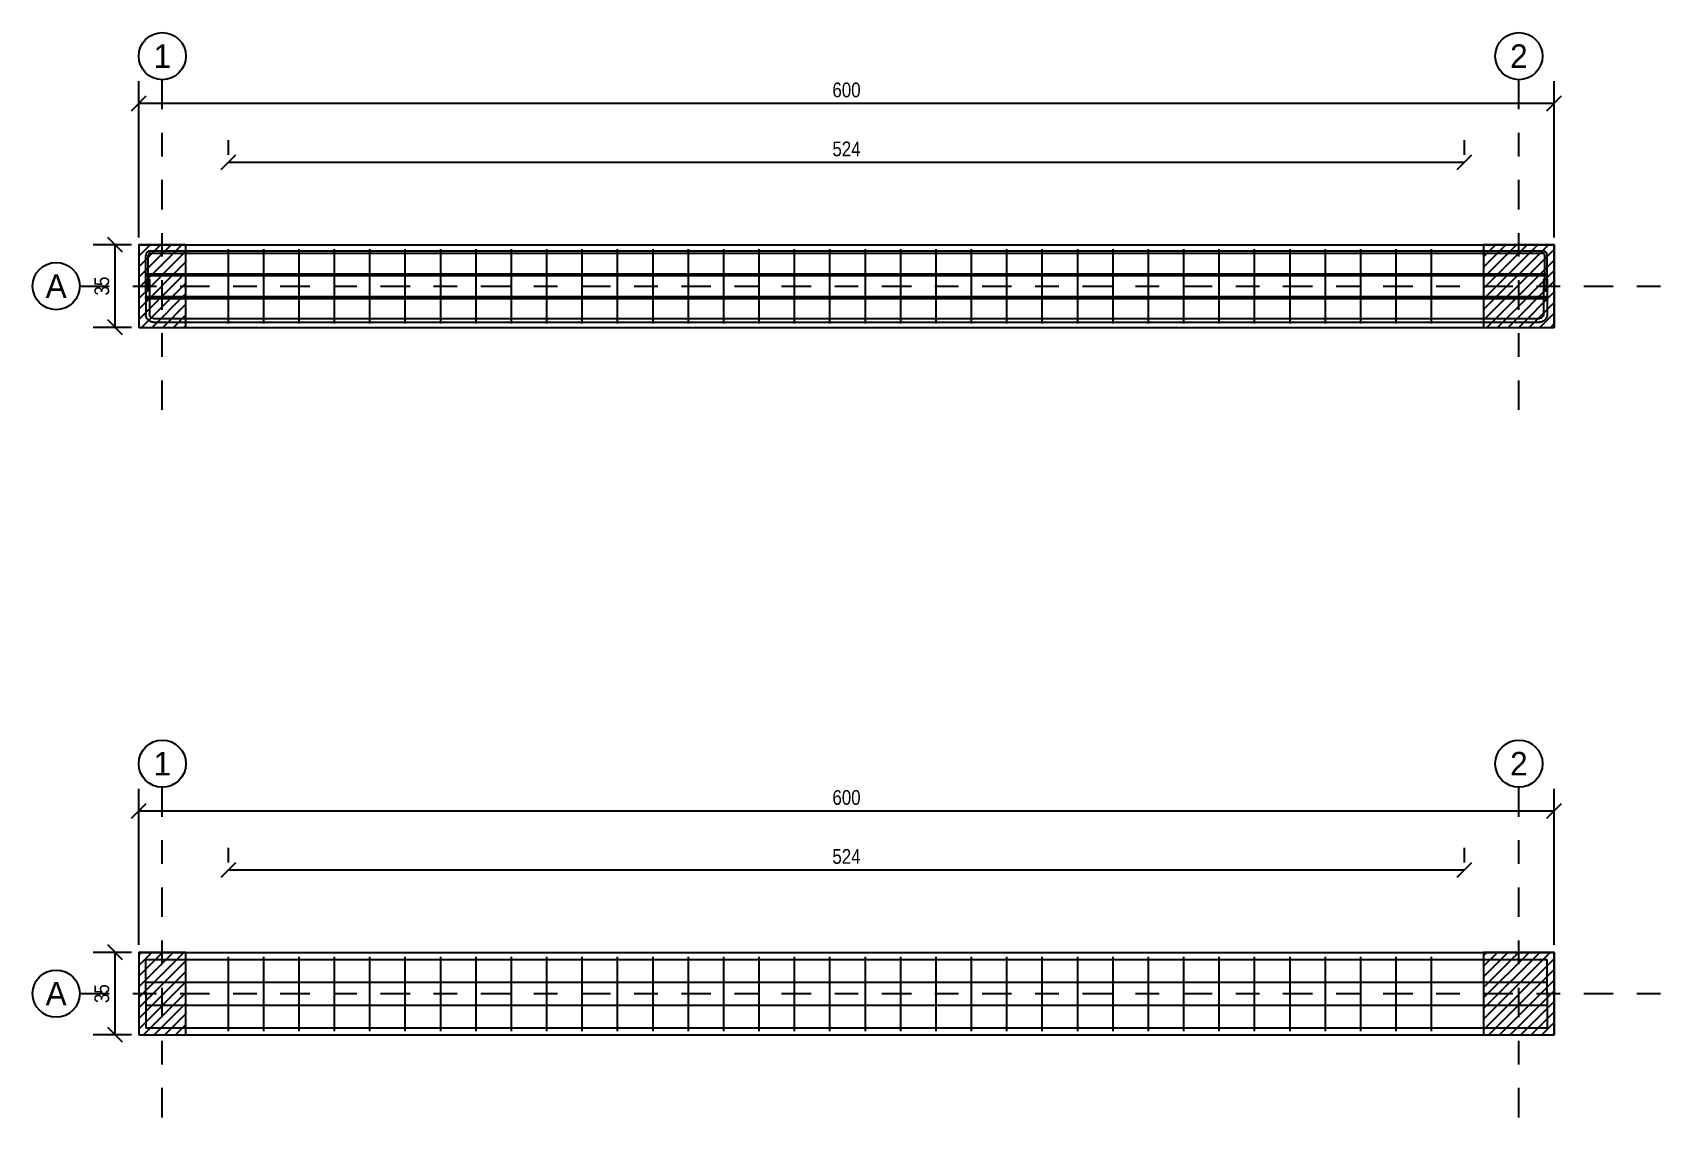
# Model space of a CAD drawing. Header units: metres. Extents: x 1.55 to 8.45, y -0.35 to 4.25.
import ezdxf
from ezdxf.enums import TextEntityAlignment as Align

# ---------------------------------------------------------------- set-up
doc = ezdxf.new("R2010")
doc.units = ezdxf.units.M
doc.linetypes.add('CENTER', pattern=[0.2, 0.125, -0.025, 0.025, -0.025])
doc.styles.add('OpenSansCondensed-Light', font='OpenSansCondensed-Light.ttf')
doc.dimstyles.new('EZ_M_25_H25_CM', dxfattribs={"dimtxt": 0.0625, "dimasz": 0.0625, "dimexe": 0.09375, "dimexo": 0.03125, "dimgap": 0.025, "dimtad": 1, "dimlfac": 100, "dimzin": 12, "dimdsep": 46, "dimtxsty": 'OpenSansCondensed-Light', "dimtsz": 0.03125, "dimcen": 2.5, "dimazin": 3, "dimtfac": 0.5, "dimtmove": 2, "dimatfit": 3})

msp = doc.modelspace()

# ---------------------------------------------------------------- hatches: boundary and pattern name
h = msp.add_hatch()
h.set_pattern_fill('ANSI31', scale=0.01)
h.paths.add_polyline_path([(2, 3), (2.2, 3), (2.2, 3.35), (2, 3.35)])
h = msp.add_hatch()
h.set_pattern_fill('ANSI31', scale=0.01)
h.paths.add_polyline_path([(7.7, 3), (8, 3), (8, 3.35), (7.7, 3.35)])
h = msp.add_hatch()
h.set_pattern_fill('ANSI31', scale=0.01)
h.paths.add_polyline_path([(2, 0), (2.2, 0), (2.2, 0.35), (2, 0.35)])
h = msp.add_hatch()
h.set_pattern_fill('ANSI31', scale=0.01)
h.paths.add_polyline_path([(7.7, 0), (8, 0), (8, 0.35), (7.7, 0.35)])

# ---------------------------------------------------------------- linework, layer by layer
at = {"linetype": 'CENTER'}
for p, q in [((2.1, 2.65), (2.1, 4.05)), ((7.85, 2.65), (7.85, 4.05)), ((1.75, 3.175), (8.45, 3.175)), ((2.1, -0.35), (2.1, 1.05)), ((7.85, -0.35), (7.85, 1.05)), ((1.75, 0.175), (8.45, 0.175))]:
    msp.add_line(p, q, dxfattribs=at)
for p, q in [((2, 3.35), (8, 3.35)), ((2, 3.35), (2, 3)), ((2.05, 3.325), (7.95, 3.325)), ((2.05, 3.315), (7.95, 3.315)), ((2.38, 3.016), (2.38, 3.331)), ((2.53, 3.016), (2.53, 3.331)), ((2.68, 3.016), (2.68, 3.331)), ((2.83, 3.016), (2.83, 3.331)), ((2.98, 3.016), (2.98, 3.331)), ((3.13, 3.016), (3.13, 3.331)), ((3.28, 3.016), (3.28, 3.331)), ((3.43, 3.016), (3.43, 3.331)), ((3.58, 3.016), (3.58, 3.331)), ((3.73, 3.016), (3.73, 3.331)), ((3.88, 3.016), (3.88, 3.331)), ((4.03, 3.016), (4.03, 3.331)), ((4.18, 3.016), (4.18, 3.331)), ((4.33, 3.016), (4.33, 3.331)), ((4.48, 3.016), (4.48, 3.331)), ((4.63, 3.016), (4.63, 3.331)), ((4.78, 3.016), (4.78, 3.331)), ((4.93, 3.016), (4.93, 3.331)), ((5.08, 3.016), (5.08, 3.331)), ((5.23, 3.016), (5.23, 3.331)), ((5.38, 3.016), (5.38, 3.331)), ((5.53, 3.016), (5.53, 3.331)), ((5.68, 3.016), (5.68, 3.331)), ((5.83, 3.016), (5.83, 3.331)), ((5.98, 3.016), (5.98, 3.331)), ((6.13, 3.016), (6.13, 3.331)), ((6.28, 3.016), (6.28, 3.331)), ((6.43, 3.016), (6.43, 3.331)), ((6.58, 3.016), (6.58, 3.331)), ((6.73, 3.016), (6.73, 3.331)), ((6.88, 3.016), (6.88, 3.331)), ((7.03, 3.016), (7.03, 3.331)), ((7.18, 3.016), (7.18, 3.331)), ((7.33, 3.016), (7.33, 3.331)), ((7.48, 3.016), (7.48, 3.331)), ((8, 3.35), (8, 3)), ((2.03, 3.155), (2.03, 3.305)), ((2.04, 3.155), (2.04, 3.305)), ((7.96, 3.155), (7.96, 3.305)), ((7.97, 3.155), (7.97, 3.305)), ((2.03, 3.22733), (7.97, 3.22733)), ((2.03, 3.21933), (2.03, 3.22733)), ((2.03, 3.21933), (7.97, 3.21933)), ((2.03, 3.204), (2.046, 3.204)), ((2.03, 3.204), (2.03, 3.054)), ((2.046, 3.204), (2.046, 3.054)), ((7.954, 3.204), (7.97, 3.204)), ((7.954, 3.204), (7.954, 3.054)), ((7.97, 3.21933), (7.97, 3.22733)), ((7.97, 3.204), (7.97, 3.054)), ((2.03, 3.155), (2.04, 3.155)), ((2.03, 3.13067), (7.97, 3.13067)), ((2.03, 3.12267), (2.03, 3.13067)), ((2.03, 3.12267), (7.97, 3.12267)), ((7.96, 3.155), (7.97, 3.155)), ((7.97, 3.12267), (7.97, 3.13067)), ((2.062, 3.038), (7.938, 3.038)), ((2, 3), (8, 3)), ((2.062, 3.022), (7.938, 3.022)), ((2, 0.35), (8, 0.35)), ((2, 0.35), (2, 0)), ((8, 0.35), (8, 0)), ((2.03, 0.17), (2.03, 0.32)), ((2.03, 0.32), (7.97, 0.32)), ((2.38, 0.016), (2.38, 0.331)), ((2.53, 0.016), (2.53, 0.331)), ((2.68, 0.016), (2.68, 0.331)), ((2.83, 0.016), (2.83, 0.331)), ((2.98, 0.016), (2.98, 0.331)), ((3.13, 0.016), (3.13, 0.331)), ((3.28, 0.016), (3.28, 0.331)), ((3.43, 0.016), (3.43, 0.331)), ((3.58, 0.016), (3.58, 0.331)), ((3.73, 0.016), (3.73, 0.331)), ((3.88, 0.016), (3.88, 0.331)), ((4.03, 0.016), (4.03, 0.331)), ((4.18, 0.016), (4.18, 0.331)), ((4.33, 0.016), (4.33, 0.331)), ((4.48, 0.016), (4.48, 0.331)), ((4.63, 0.016), (4.63, 0.331)), ((4.78, 0.016), (4.78, 0.331)), ((4.93, 0.016), (4.93, 0.331)), ((5.08, 0.016), (5.08, 0.331)), ((5.23, 0.016), (5.23, 0.331)), ((5.38, 0.016), (5.38, 0.331)), ((5.53, 0.016), (5.53, 0.331)), ((5.68, 0.016), (5.68, 0.331)), ((5.83, 0.016), (5.83, 0.331)), ((5.98, 0.016), (5.98, 0.331)), ((6.13, 0.016), (6.13, 0.331)), ((6.28, 0.016), (6.28, 0.331)), ((6.43, 0.016), (6.43, 0.331)), ((6.58, 0.016), (6.58, 0.331)), ((6.73, 0.016), (6.73, 0.331)), ((6.88, 0.016), (6.88, 0.331)), ((7.03, 0.016), (7.03, 0.331)), ((7.18, 0.016), (7.18, 0.331)), ((7.33, 0.016), (7.33, 0.331)), ((7.48, 0.016), (7.48, 0.331)), ((7.97, 0.17), (7.97, 0.32)), ((2.03, 0.22333), (7.97, 0.22333)), ((2.03, 0.18), (2.03, 0.03)), ((7.97, 0.18), (7.97, 0.03)), ((2.03, 0.12667), (7.97, 0.12667)), ((2, 0), (8, 0)), ((2.03, 0.03), (7.97, 0.03))]:
    msp.add_line(p, q)
for points in [[(2, 3), (2.2, 3), (2.2, 3.35), (2, 3.35), (2, 3)], [(7.7, 3), (8, 3), (8, 3.35), (7.7, 3.35), (7.7, 3)], [(2, 0), (2.2, 0), (2.2, 0.35), (2, 0.35), (2, 0)], [(7.7, 0), (8, 0), (8, 0.35), (7.7, 0.35), (7.7, 0)]]:
    msp.add_lwpolyline(points)
for centre in [(2.1, 4.15), (7.85, 4.15), (1.65, 3.175), (2.1, 1.15), (7.85, 1.15), (1.65, 0.175)]:
    msp.add_circle(centre, 0.1)
for centre, radius, start, end in [((2.05, 3.305), 0.02, 90, 180), ((2.05, 3.305), 0.01, 90, 180), ((7.95, 3.305), 0.02, 0, 90), ((7.95, 3.305), 0.01, 0, 90)]:
    msp.add_arc(centre, radius, start, end)
at = {"extrusion": (0, 0, -1)}
for centre, radius, start, end in [((-2.062, 3.054), 0.032, -90, 0), ((-2.062, 3.054), 0.016, -90, 0), ((-7.938, 3.054), 0.016, 180, -90), ((-7.938, 3.054), 0.032, 180, -90)]:
    msp.add_arc(centre, radius, start, end, dxfattribs=at)

# ---------------------------------------------------------------- texts
for s, p in [('1', (2.1, 4.15)), ('2', (7.85, 4.15)), ('A', (1.65, 3.175)), ('1', (2.1, 1.15)), ('2', (7.85, 1.15)), ('A', (1.65, 0.175))]:
    msp.add_text(s, height=0.1).set_placement(p, align=Align.MIDDLE_CENTER)

# ---------------------------------------------------------------- dimensions: what is measured, and where the dimension line sits
for base, p1, p2 in [((2, 3.95), (2, 3.35), (8, 3.35)), ((2.38, 3.7), (2.38, 3.7), (7.62, 3.7)), ((2, 0.95), (2, 0.35), (8, 0.35)), ((2.38, 0.7), (2.38, 0.7), (7.62, 0.7))]:
    msp.add_linear_dim(base=base, p1=p1, p2=p2, dimstyle='EZ_M_25_H25_CM').render()
for base, p1, p2 in [((1.9, 3), (2, 3), (2, 3.35)), ((1.9, 0), (2, 0), (2, 0.35))]:
    msp.add_linear_dim(base=base, p1=p1, p2=p2, angle=90, dimstyle='EZ_M_25_H25_CM').render()

doc.saveas('drawing.dxf')
